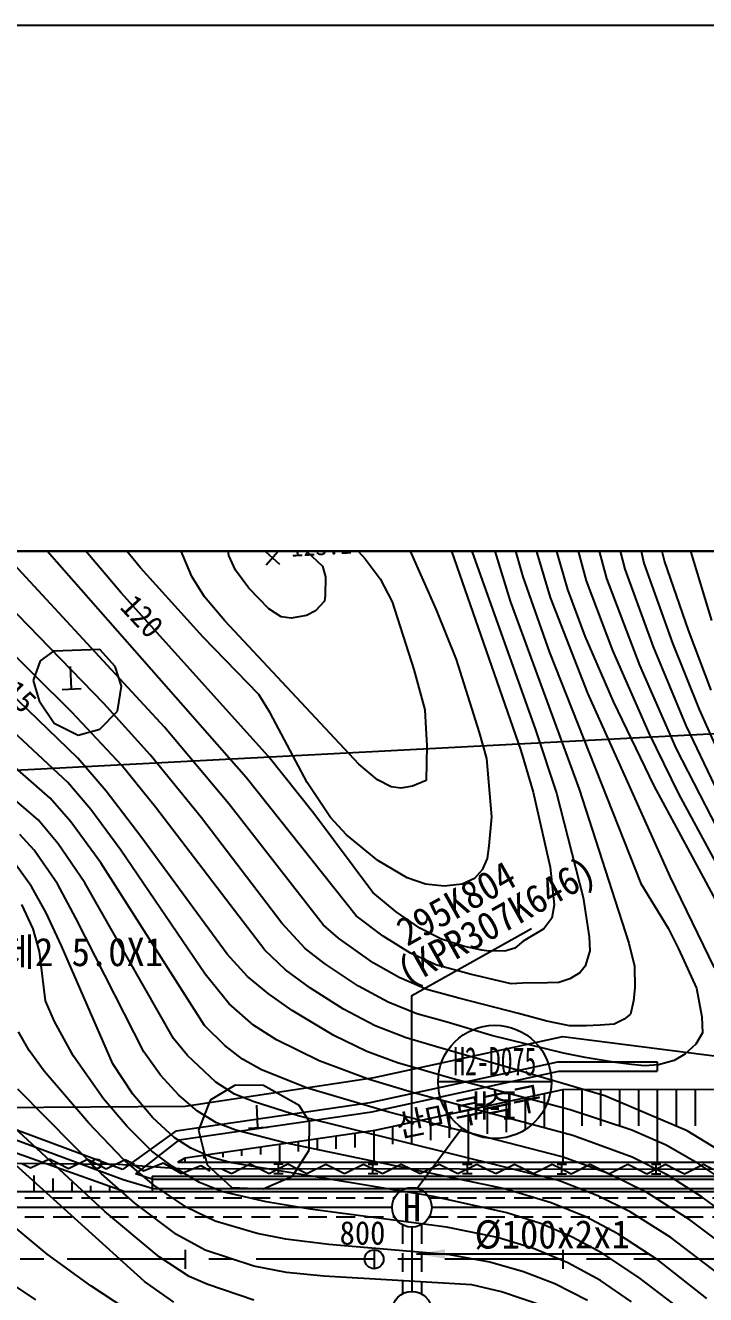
# Model space of a CAD drawing. Header units: millimetres. Extents: x 13158 to 13954, y 1103 to 1809.
# Drawn here: x 13304.7 to 13376.8, y 1484.6 to 1619.1 of the extents above; entities that cross this region are included whole.
import ezdxf
from ezdxf.enums import TextEntityAlignment as Align
from ezdxf.xclip import XClip

# ---------------------------------------------------------------- set-up
doc = ezdxf.new("R2010")
doc.units = ezdxf.units.MM
doc.header["$LTSCALE"] = 10
doc.header["$MEASUREMENT"] = 0
doc.header["$XCLIPFRAME"] = 2
doc.linetypes.add('CENTER', pattern=[2, 1.25, -0.25, 0.25, -0.25])
doc.linetypes.add('HIDDEN', pattern=[0.375, 0.25, -0.125])
for name, color, linetype in [('TN-MANH', 4, 'Continuous'), ('TZ-BASE', 253, 'Continuous'), ('TZ-CABL', 4, 'Continuous')]:
    doc.layers.add(name, color=color, linetype=linetype)
doc.layers.add('TX-PAPR', color=2, linetype='Continuous', plot=False)
doc.styles.add('GR', font='GulimChe.ttf')
doc.styles.add('HANA', font='GulimChe.ttf')
doc.styles.get("Standard").update_dxf_attribs({"font": 'GulimChe.ttf'})
doc.linetypes.add('ZIGZAG', pattern='A,0.0001,-0.2,[131,ltypeshp.shx,S=0.2,R=0,X=-0.2,Y=0],-0.4,[131,ltypeshp.shx,S=0.2,R=180,X=0.2,Y=0],-0.2', length=0.8001)
doc.dimstyles.get("Standard").update_dxf_attribs({"dimtxt": 0.18, "dimasz": 0.18, "dimexe": 0.18, "dimexo": 0.0625, "dimgap": 0.09, "dimtad": 0, "dimtih": 1, "dimtoh": 1, "dimdec": 4, "dimzin": 0, "dimdsep": 46, "dimtxsty": 'Standard', "dimcen": 0.09, "dimadec": 0, "dimazin": 0, "dimtfac": 1, "dimtdec": 4, "dimtofl": 0, "dimtmove": 0, "dimatfit": 3, "dimfxl": 0, "dimtolj": 1, "dimtzin": 0, "dimarcsym": 0})

# ---------------------------------------------------------------- blocks, each defined once
blk = doc.blocks.new('JD-SGKLSNK8SGJS87')
at = {"layer": 'TZ-BASE'}
for p, q in [((113.72, 89.21, 116), (117.24, 74.84, 116)), ((111.36, 87.31, 117), (115.77, 72.29, 117)), ((118.16, 80.74, 115), (119.32, 74.96, 115)), ((108.97, 78.92, 119), (117.09, 56.07, 119)), ((111.62, 78.71, 118), (114.42, 69.71, 118)), ((127.33, 79.11, 111), (128.59, 73.73, 111)), ((129.55, 78.85, 110), (130.75, 73.87, 110)), ((73.17, 70.63, 120), (67.69, 77.1, 120)), ((95.94, 77.6, 122), (99.06, 74.19, 122)), ((107.48, 77.05, 120), (115.53, 53.89, 120)), ((123.35, 76.9, 113), (124.62, 72.11, 113)), ((125.37, 77.86, 112), (126.55, 73.11, 112)), ((86.45, 51.03, 119), (64.3, 76.21, 119)), ((75.24, 73.24, 121), (73.23, 75.73, 121)), ((84.63, 74.55, 123), (84.42, 75.85, 123)), ((91.42, 76.33, 123), (94.52, 73.41, 123)), ((103.07, 76.64, 121), (106.59, 68.79, 121)), ((121.24, 76.44, 114), (122.45, 71.88, 114)), ((77.79, 56.38, 118), (60.48, 75.1, 118)), ((80.71, 72.34, 122), (79.51, 75.12, 122)), ((85.32, 73, 123), (84.63, 74.55, 123)), ((88.49, 74.98, 123.09), (89.98, 73.64, 123.09)), ((88.56, 73.57, 123.09), (89.9, 75.06, 123.09)), ((99.06, 74.19, 122), (100.66, 72.07, 122)), ((117.24, 74.84, 116), (118.66, 70.09, 116)), ((119.32, 74.96, 115), (120.48, 70.94, 115)), ((133.46, 75.13, 109), (135.75, 67.67, 109)), ((81.89, 65.89, 121), (75.24, 73.24, 121)), ((86.72, 71.09, 123), (85.32, 73, 123)), ((94.52, 73.41, 123), (94.85, 72.28, 123)), ((126.55, 73.11, 112), (129.55, 64.88, 112)), ((128.59, 73.73, 111), (131.61, 65.27, 111)), ((130.75, 73.87, 110), (133.28, 66.63, 110)), ((82.04, 70.19, 122), (80.71, 72.34, 122)), ((94.85, 72.28, 123), (94.8, 70.33, 123)), ((100.66, 72.07, 122), (101.91, 69.65, 122)), ((115.77, 72.29, 117), (118.58, 64.27, 117)), ((122.45, 71.88, 114), (125.26, 64.48, 114)), ((124.62, 72.11, 113), (128.11, 62.95, 113)), ((71.38, 58.88, 117), (59.8, 70.77, 117)), ((88.77, 53.28, 120), (73.17, 70.63, 120)), ((84.18, 67.64, 122), (82.04, 70.19, 122)), ((88.84, 68.9, 123), (86.72, 71.09, 123)), ((94.8, 70.33, 123), (94.75, 69.71, 123)), ((118.66, 70.09, 116), (122.59, 59.97, 116)), ((120.48, 70.94, 115), (122.34, 66, 115)), ((90.15, 68.04, 123), (88.84, 68.9, 123)), ((93.78, 68.69, 123), (92.84, 68.2, 123)), ((94.75, 69.71, 123), (93.78, 68.69, 123)), ((101.91, 69.65, 122), (104.21, 62.49, 122)), ((106.59, 68.79, 121), (108.68, 63.52, 121)), ((114.42, 69.71, 118), (121.74, 49.81, 118)), ((98.4, 52.45, 122), (84.18, 67.64, 122)), ((91.21, 67.92, 123), (90.15, 68.04, 123)), ((92.84, 68.2, 123), (91.21, 67.92, 123)), ((67.99, 57.96, 116), (59.46, 66.37, 116)), ((87.78, 59.82, 121), (81.89, 65.89, 121)), ((122.34, 66, 115), (125.32, 59.09, 115)), ((133.28, 66.63, 110), (135.67, 60.29, 110)), ((70.95, 64.61, 117.9), (66.04, 64.41, 117.9)), ((72.58, 62.79, 117.9), (70.95, 64.61, 117.9)), ((129.55, 64.88, 112), (133.03, 56.53, 112)), ((131.61, 65.27, 111), (134.42, 58.23, 111)), ((0, 48.59), (280, 63.21)), ((64.62, 63.38, 117.9), (63.88, 61.31, 117.9)), ((66.04, 64.41, 117.9), (64.62, 63.38, 117.9)), ((108.68, 63.52, 121), (111.12, 55.8, 121)), ((118.58, 64.27, 117), (128.27, 39.81, 117)), ((125.26, 64.48, 114), (129.12, 55.72, 114)), ((67.96, 60.41, 118.04), (67.83, 62.81, 118.04)), ((73.25, 60.71, 117.9), (72.58, 62.79, 117.9)), ((104.21, 62.49, 122), (105.39, 58.19, 122)), ((128.11, 62.95, 113), (132.01, 54.08, 113)), ((63.88, 61.31, 117.9), (64.51, 59.17, 117.9)), ((72.83, 58.06, 117.9), (73.25, 60.71, 117.9)), ((68.62, 53.09, 115), (61.27, 60.19, 115)), ((64.51, 59.17, 117.9), (66.1, 56.78, 117.9)), ((66.96, 60.36, 118.04), (68.96, 60.46, 118.04)), ((89, 57.87, 121), (87.78, 59.82, 121)), ((122.59, 59.97, 116), (131.33, 40.56, 116)), ((73.27, 52.3, 116), (67.99, 57.96, 116)), ((70.96, 56.14, 117.9), (72.83, 58.06, 117.9)), ((76.29, 53.45, 117), (71.38, 58.88, 117)), ((92.92, 50.49, 121), (89, 57.87, 121)), ((105.39, 58.19, 122), (105.49, 56.21, 122)), ((125.32, 59.09, 115), (129.64, 50.15, 115)), ((134.42, 58.23, 111), (137.31, 51.86, 111)), ((67.55, 50.51, 114), (60.14, 57.38, 114)), ((66.1, 56.78, 117.9), (68.64, 55.52, 117.9)), ((133.03, 56.53, 112), (136.08, 50.12, 112)), ((68.64, 55.52, 117.9), (70.96, 56.14, 117.9)), ((84.62, 48.23, 118), (77.79, 56.38, 118)), ((105.49, 56.21, 122), (105.59, 54.43, 122)), ((111.12, 55.8, 121), (111.9, 53.04, 121)), ((117.09, 56.07, 119), (119.33, 49.37, 119)), ((129.12, 55.72, 114), (132.24, 49.32, 114)), ((65.68, 48.85, 113), (59.09, 54.6, 113)), ((105.59, 54.43, 122), (105.53, 50.71, 122)), ((115.53, 53.89, 120), (116.86, 49.48, 120)), ((132.01, 54.08, 113), (136.95, 44.48, 113)), ((71.63, 49.6, 115), (68.62, 53.09, 115)), ((81.73, 46.75, 117), (76.29, 53.45, 117)), ((93.61, 47.23, 120), (88.77, 53.28, 120)), ((100.37, 50.79, 122), (98.4, 52.45, 122)), ((111.9, 53.04, 121), (112.42, 46.87, 121)), ((76.83, 47.89, 116), (73.27, 52.3, 116)), ((64.43, 46.56, 112), (59.46, 50.78, 112)), ((70.01, 47.64, 114), (67.55, 50.51, 114)), ((98.1, 36.39, 119), (86.45, 51.03, 119)), ((95.38, 46.8, 121), (92.92, 50.49, 121)), ((101.8, 50.06, 122), (100.37, 50.79, 122)), ((102.83, 49.92, 122), (101.8, 50.06, 122)), ((104.06, 50.1, 122), (102.83, 49.92, 122)), ((105.53, 50.71, 122), (104.06, 50.1, 122)), ((121.74, 49.81, 118), (125.2, 39.06, 118)), ((129.64, 50.15, 115), (134.4, 41.31, 115)), ((67.88, 46.35, 113), (65.68, 48.85, 113)), ((75.28, 44.78, 115), (71.63, 49.6, 115)), ((116.86, 49.48, 120), (118.66, 41.53, 120)), ((119.33, 49.37, 119), (122.14, 38.31, 119)), ((132.24, 49.32, 114), (139.09, 36.64, 114)), ((73.19, 43.34, 114), (70.01, 47.64, 114)), ((88.41, 32.76, 116), (76.83, 47.89, 116)), ((94.6, 35.41, 118), (84.62, 48.23, 118)), ((99.88, 38.85, 120), (93.61, 47.23, 120)), ((66.55, 44.01, 112), (64.43, 46.56, 112)), ((71.05, 41.98, 113), (67.88, 46.35, 113)), ((90.21, 35.6, 117), (81.73, 46.75, 117)), ((97.07, 44.97, 121), (95.38, 46.8, 121)), ((112.42, 46.87, 121), (112.16, 43.81, 121)), ((63.98, 43.32, 111), (62.48, 45, 111)), ((84.43, 32.33, 115), (75.28, 44.78, 115)), ((100.4, 42.24, 121), (97.07, 44.97, 121)), ((66.46, 39.76, 111), (63.98, 43.32, 111)), ((69.35, 39.86, 112), (66.55, 44.01, 112)), ((82.12, 30.2, 114), (73.19, 43.34, 114)), ((112.16, 43.81, 121), (111.98, 42.47, 121)), ((63.72, 39.5, 110), (61.98, 41.88, 110)), ((82.02, 24.76, 113), (71.05, 41.98, 113)), ((103.5, 40.39, 121), (100.4, 42.24, 121)), ((111.98, 42.47, 121), (111.44, 41.26, 121)), ((105.45, 39.73, 121), (103.5, 40.39, 121)), ((110.62, 40.34, 121), (109.33, 39.73, 121)), ((111.44, 41.26, 121), (110.62, 40.34, 121)), ((118.66, 41.53, 120), (119.07, 37.56, 120)), ((131.33, 40.56, 116), (136.02, 30.88, 116)), ((134.4, 41.31, 115), (137.68, 35.23, 115)), ((65.28, 36.7, 110), (63.72, 39.5, 110)), ((68.41, 36.13, 111), (66.46, 39.76, 111)), ((78.74, 23.38, 112), (69.35, 39.86, 112)), ((107.42, 39.53, 121), (105.45, 39.73, 121)), ((109.33, 39.73, 121), (107.42, 39.53, 121)), ((125.2, 39.06, 118), (126.97, 33.48, 118)), ((128.27, 39.81, 117), (131.15, 35.08, 117)), ((102.34, 36.8, 120), (99.88, 38.85, 120)), ((122.14, 38.31, 119), (122.78, 34.15, 119)), ((63.9, 35.02, 109), (62.67, 37.59, 109)), ((66.89, 33.2, 110), (65.28, 36.7, 110)), ((100.97, 34.21, 119), (98.1, 36.39, 119)), ((104.86, 35.07, 120), (102.34, 36.8, 120)), ((119.07, 37.56, 120), (118.82, 36.12, 120)), ((64.55, 32.59, 109), (63.9, 35.02, 109)), ((75.61, 21.98, 111), (68.41, 36.13, 111)), ((92.71, 32.91, 117), (90.21, 35.6, 117)), ((96.22, 34.01, 118), (94.6, 35.41, 118)), ((107.14, 33.91, 120), (104.86, 35.07, 120)), ((117.99, 34.99, 120), (115.8, 33.68, 120)), ((118.82, 36.12, 120), (117.99, 34.99, 120)), ((131.15, 35.08, 117), (132.25, 32.87, 117)), ((99.91, 31.4, 118), (96.22, 34.01, 118)), ((103.85, 32.41, 119), (100.97, 34.21, 119)), ((109.59, 33.12, 120), (107.14, 33.91, 120)), ((115.8, 33.68, 120), (114.92, 32.96, 120)), ((122.78, 34.15, 119), (122.86, 32.67, 119)), ((65.21, 27.38, 109), (64.55, 32.59, 109)), ((72.34, 20.69, 110), (66.89, 33.2, 110)), ((86.6, 29.97, 115), (84.43, 32.33, 115)), ((90.61, 30.66, 116), (88.41, 32.76, 116)), ((94.76, 31.34, 117), (92.71, 32.91, 117)), ((106.53, 31.19, 119), (103.85, 32.41, 119)), ((111.41, 32.76, 120), (109.59, 33.12, 120)), ((111.9, 32.66, 120), (111.41, 32.76, 120)), ((113.84, 32.62, 120), (111.9, 32.66, 120)), ((114.92, 32.96, 120), (113.84, 32.62, 120)), ((122.86, 32.67, 119), (122.35, 31.06, 119)), ((126.97, 33.48, 118), (127.6, 31.04, 118)), ((132.25, 32.87, 117), (134.15, 28.71, 117)), ((98.34, 28.94, 117), (94.76, 31.34, 117)), ((102.67, 29.83, 118), (99.91, 31.4, 118)), ((110.18, 30.2, 119), (106.53, 31.19, 119)), ((122.35, 31.06, 119), (121.79, 30.34, 119)), ((127.6, 31.04, 118), (127.62, 28.76, 118)), ((84.65, 27.07, 114), (82.12, 30.2, 114)), ((88.79, 28.14, 115), (86.6, 29.97, 115)), ((93.25, 28.72, 116), (90.61, 30.66, 116)), ((105.6, 28.57, 118), (102.67, 29.83, 118)), ((114.53, 29.17, 119), (110.18, 30.2, 119)), ((120.74, 29.69, 119), (119.57, 29.33, 119)), ((121.79, 30.34, 119), (120.74, 29.69, 119)), ((96.77, 26.49, 116), (93.25, 28.72, 116)), ((101.49, 27.24, 117), (98.34, 28.94, 117)), ((108.96, 27.65, 118), (105.6, 28.57, 118)), ((115.71, 29.23, 119), (114.53, 29.17, 119)), ((118.38, 29.27, 119), (115.71, 29.23, 119)), ((119.57, 29.33, 119), (118.38, 29.27, 119)), ((127.62, 28.76, 118), (127.49, 27.37, 118)), ((134.15, 28.71, 117), (134.71, 25.67, 117)), ((66.14, 25.18, 109), (65.21, 27.38, 109)), ((87.24, 24.81, 114), (84.65, 27.07, 114)), ((91.32, 26.36, 115), (88.79, 28.14, 115)), ((104.54, 25.99, 117), (101.49, 27.24, 117)), ((115.29, 26.04, 118), (108.96, 27.65, 118)), ((127.49, 27.37, 118), (127.17, 25.97, 118)), ((95.75, 23.69, 115), (91.32, 26.36, 115)), ((100.13, 24.74, 116), (96.77, 26.49, 116)), ((107.74, 25.1, 117), (104.54, 25.99, 117)), ((118.3, 25.21, 118), (115.29, 26.04, 118)), ((127.17, 25.97, 118), (126.5, 25.44, 118)), ((134.71, 25.67, 117), (134.8, 23.99, 117)), ((68.17, 21.51, 109), (66.14, 25.18, 109)), ((84.19, 22.65, 113), (82.02, 24.76, 113)), ((89.67, 23.23, 114), (87.24, 24.81, 114)), ((103.41, 23.44, 116), (100.13, 24.74, 116)), ((112.44, 23.71, 117), (107.74, 25.1, 117)), ((120.7, 24.74, 118), (118.3, 25.21, 118)), ((122.48, 24.73, 118), (120.7, 24.74, 118)), ((123.96, 24.81, 118), (122.48, 24.73, 118)), ((125.44, 24.89, 118), (123.96, 24.81, 118)), ((126.5, 25.44, 118), (125.44, 24.89, 118)), ((63.45, 22.12, 108), (62.32, 24.1, 108)), ((80.22, 21.57, 112), (78.74, 23.38, 112)), ((94.17, 21.02, 114), (89.67, 23.23, 114)), ((99.23, 22, 115), (95.75, 23.69, 115)), ((100, 19.26), (120, 23.61)), ((100, 19.26), (120, 23.61)), ((106.51, 22.55, 116), (103.41, 23.44, 116)), ((120.06, 21.84, 117), (112.44, 23.71, 117)), ((120, 23.61), (140, 21.02)), ((120, 23.61), (140, 21.02)), ((134.8, 23.99, 117), (134.07, 22.77, 117)), ((65.04, 19.94, 108), (63.45, 22.12, 108)), ((77.36, 19.49, 111), (75.61, 21.98, 111)), ((83.24, 18.75, 112), (80.22, 21.57, 112)), ((86.07, 21.19, 113), (84.19, 22.65, 113)), ((102.47, 20.8, 115), (99.23, 22, 115)), ((114.7, 20.17, 116), (106.51, 22.55, 116)), ((122.36, 21.36, 117), (120.06, 21.84, 117)), ((132.93, 21.72, 117), (131.78, 21.06, 117)), ((134.07, 22.77, 117), (132.93, 21.72, 117)), ((71.35, 16.99, 109), (68.17, 21.51, 109)), ((74.46, 17.48, 110), (72.34, 20.69, 110)), ((88.08, 20.08, 113), (86.07, 21.19, 113)), ((99.48, 19.04, 114), (94.17, 21.02, 114)), ((99.59, 16.62), (119.47, 20.93)), ((105.29, 19.99, 115), (102.47, 20.8, 115)), ((124.45, 17.31, 116), (114.7, 20.17, 116)), ((119.47, 20.93), (129.99, 20.92)), ((125.56, 20.84, 117), (122.36, 21.36, 117)), ((127.25, 20.63, 117), (125.56, 20.84, 117)), ((128.64, 20.5, 117), (127.25, 20.63, 117)), ((130.12, 20.58, 117), (128.64, 20.5, 117)), ((129.99, 20.92), (129.99, 19.92)), ((131.78, 21.06, 117), (130.12, 20.58, 117)), ((69.77, 14.4, 108), (65.04, 19.94, 108)), ((79.3, 17.39, 111), (77.36, 19.49, 111)), ((80, 16.2), (100, 19.26)), ((80, 16.2), (100, 19.26)), ((92.96, 18.13, 113), (88.08, 20.08, 113)), ((104.06, 17.65, 114), (99.48, 19.04, 114)), ((99.77, 15.63), (119.58, 19.93)), ((108.23, 19.16, 115), (105.29, 19.99, 115)), ((120.78, 15.82, 115), (108.23, 19.16, 115)), ((119.58, 19.93), (129.99, 19.92)), ((71.14, 9.04, 107), (62.26, 18.02, 107)), ((85.28, 18.44, 111.62), (82.65, 16.85, 111.62)), ((85.23, 17.49, 112), (83.24, 18.75, 112)), ((87.29, 16.66, 112), (85.23, 17.49, 112)), ((88.28, 18.4, 111.62), (85.28, 18.44, 111.62)), ((92.07, 16.3, 111.62), (88.28, 18.4, 111.62)), ((101.56, 15.58, 113), (92.96, 18.13, 113)), ((100.12, 13.66), (120, 17.97)), ((121.07, 13.1, 114), (104.06, 17.65, 114)), ((118, 17.54), (118, 13.91)), ((120, 17.97), (140, 18.02)), ((120, 17.97), (120, 10.29)), ((122, 17.98), (122, 14.13)), ((124, 17.98), (124, 14.14)), ((126, 17.99), (126, 14.14)), ((128, 17.99), (128, 14.14)), ((130, 18), (130, 10.29)), ((132, 18), (132, 14.15)), ((134, 18.01), (134, 14.15)), ((71.49, 5.07, 106), (58.78, 16.8, 106)), ((60, 16.08), (80, 16.2)), ((60, 16.08), (80, 16.2)), ((73.83, 14.06, 109), (71.35, 16.99, 109)), ((76.56, 14.99, 110), (74.46, 17.48, 110)), ((79.02, 13.62), (99.59, 16.62)), ((81.3, 15.68, 111), (79.3, 17.39, 111)), ((82.65, 16.85, 111.62), (81.4, 13.68, 111.62)), ((91.97, 15.18, 112), (87.29, 16.66, 112)), ((87.7, 13.94, 111.76), (87.58, 16.33, 111.76)), ((93.16, 14.56, 111.62), (92.07, 16.3, 111.62)), ((112, 13.28), (112, 16.26)), ((114, 16.67), (114, 13.48)), ((116, 17.1), (116, 13.7)), ((133.16, 13.61, 116), (124.45, 17.31, 116)), ((73.42, 8.41), (54.8, 15.31)), ((73.36, 9.5), (55.66, 16.06)), ((78.82, 12.9, 110), (76.56, 14.99, 110)), ((79.35, 12.66), (99.77, 15.63)), ((83.29, 14.46, 111), (81.3, 15.68, 111)), ((119.52, 8.36, 112), (91.97, 15.18, 112)), ((119.92, 10.86, 113), (101.56, 15.58, 113)), ((106, 12.63), (106, 14.97)), ((108, 12.85), (108, 15.4)), ((110, 10.29), (110, 15.83)), ((127.3, 13.68, 115), (120.78, 15.82, 115)), ((73.46, 10.57, 108), (69.77, 14.4, 108)), ((79.02, 13.62), (73.36, 9.5)), ((76.47, 11.46, 109), (73.83, 14.06, 109)), ((80, 10.73), (100.12, 13.66)), ((81.4, 13.68, 111.62), (82.32, 9.99, 111.62)), ((85.34, 13.66, 111), (83.29, 14.46, 111)), ((90.53, 12.35, 111), (85.34, 13.66, 111)), ((86.7, 13.88, 111.76), (88.7, 13.99, 111.76)), ((93.14, 11.54, 111.62), (93.16, 14.56, 111.62)), ((100, 10.29), (100, 13.69)), ((102, 12.2), (102, 14.12)), ((104, 12.42), (104, 14.55)), ((130.94, 12.08, 115), (127.3, 13.68, 115)), ((141.65, 8.41, 116), (133.16, 13.61, 116)), ((79.35, 12.66), (74.72, 9.06)), ((80.58, 11.76, 110), (78.82, 12.9, 110)), ((90, 10.29), (90, 12.21)), ((113.84, 7.45, 111), (90.53, 12.35, 111)), ((92, 11.4), (92, 12.51)), ((94, 11.55), (94, 12.8)), ((96, 11.69), (96, 13.1)), ((98, 11.84), (98, 13.39)), ((127.33, 10.8, 114), (121.07, 13.1, 114)), ((61.68, 11.4), (73.61, 7.19)), ((78.65, 9.81, 109), (76.47, 11.46, 109)), ((82.82, 10.77, 110), (80.58, 11.76, 110)), ((82, 10.66), (82, 11.03)), ((84.89, 10.22, 110), (82.82, 10.77, 110)), ((84, 10.81), (84, 11.32)), ((86, 10.95), (86, 11.62)), ((88, 11.1), (88, 11.91)), ((91.35, 8.8, 111.62), (93.14, 11.54, 111.62)), ((124.8, 9.07, 113), (119.92, 10.86, 113)), ((131.12, 8.89, 114), (127.33, 10.8, 114)), ((134.45, 10.09, 115), (130.94, 12.08, 115)), ((75.67, -2.34, 105), (61.61, 10.37, 105)), ((62.62, 10.18), (63.62, 9.67)), ((63.62, 9.67), (65.63, 10.65)), ((65.63, 10.65), (66.62, 10.14)), ((66.62, 10.14), (67.62, 9.63)), ((67.62, 9.63), (69.63, 10.61)), ((69.63, 10.61), (70.62, 10.1)), ((70.62, 10.1), (71.62, 9.59)), ((71.62, 9.59), (73.63, 10.57)), ((76.66, 7.86, 108), (73.46, 10.57, 108)), ((73.63, 10.57), (74.62, 10.07)), ((74.62, 9.95), (75.58, 9.38)), ((75.58, 9.38), (77.65, 10.23)), ((77.65, 10.23), (78.61, 9.66)), ((78.61, 9.66), (79.57, 9.09)), ((81.52, 8.13, 109), (78.65, 9.81, 109)), ((79.21, 10.29), (80, 10.73)), ((79.21, 10.29), (112.53, 10.29)), ((79.57, 9.09), (81.64, 9.94)), ((80, 10.29), (80, 10.73)), ((81.64, 9.94), (82.6, 9.37)), ((82.32, 9.99, 111.62), (84.94, 7.6, 111.62)), ((84.88, 9.06), (83.88, 9.56)), ((86.88, 10.06), (84.88, 9.06)), ((88.04, 9.67, 110), (84.89, 10.22, 110)), ((87.88, 9.56), (86.88, 10.06)), ((88.88, 9.06), (87.88, 9.56)), ((106.31, 6.64, 110), (88.04, 9.67, 110)), ((90.88, 10.06), (88.88, 9.06)), ((90.38, 10.06), (89.38, 10.06)), ((89.88, 9.06), (89.88, 10.06)), ((91.88, 9.56), (90.88, 10.06)), ((92.88, 9.06), (91.88, 9.56)), ((94.88, 10.05), (92.88, 9.06)), ((95.88, 9.55), (94.88, 10.05)), ((96.88, 9.05), (95.88, 9.55)), ((98.88, 10.05), (96.88, 9.05)), ((99.88, 9.55), (98.88, 10.05)), ((100.38, 10.05), (99.38, 10.05)), ((99.88, 9.05), (99.88, 10.05)), ((100.88, 9.05), (99.88, 9.55)), ((102.88, 10.05), (100.88, 9.05)), ((103.88, 9.55), (102.88, 10.05)), ((104.88, 9.05), (103.88, 9.55)), ((106.88, 10.04), (104.88, 9.05)), ((107.88, 9.54), (106.88, 10.04)), ((106.96, 10.29), (229.64, 10.3)), ((108.88, 9.04), (107.88, 9.54)), ((110.88, 10.04), (108.88, 9.04)), ((110.38, 10.04), (109.38, 10.04)), ((109.88, 9.04), (109.88, 10.04)), ((111.88, 9.54), (110.88, 10.04)), ((112.88, 9.04), (111.88, 9.54)), ((114.88, 10.04), (112.88, 9.04)), ((115.88, 9.54), (114.88, 10.04)), ((116.88, 9.04), (115.88, 9.54)), ((118.88, 10.03), (116.88, 9.04)), ((119.88, 9.53), (118.88, 10.03)), ((120.38, 10.03), (119.38, 10.03)), ((119.88, 9.03), (119.88, 10.03)), ((120.88, 9.03), (119.88, 9.53)), ((122.88, 10.03), (120.88, 9.03)), ((123.88, 9.53), (122.88, 10.03)), ((124.88, 9.03), (123.88, 9.53)), ((126.88, 10.03), (124.88, 9.03)), ((127.88, 9.53), (126.88, 10.03)), ((128.88, 9.03), (127.88, 9.53)), ((130.88, 10.02), (128.88, 9.03)), ((130.38, 10.02), (129.38, 10.03)), ((129.88, 9.03), (129.88, 10.03)), ((131.88, 9.52), (130.88, 10.02)), ((132.88, 9.02), (131.88, 9.52)), ((134.88, 10.02), (132.88, 9.02)), ((138.96, 7.02, 115), (134.45, 10.09, 115)), ((135.88, 9.52), (134.88, 10.02)), ((64, 7.19), (64, 8.87)), ((66, 7.19), (66, 8.56)), ((68, 7.19), (68, 8.16)), ((74.67, 5.94, 107), (71.14, 9.04, 107)), ((76.5, 7.49), (73.42, 8.41)), ((76.5, 8.49), (74.72, 9.06)), ((76.5, 8.79), (76.5, 7.19)), ((76.5, 8.79), (112.53, 8.79)), ((76.5, 8.49), (112.53, 8.49)), ((83.98, 7.15, 109), (81.52, 8.13, 109)), ((88.26, 7.47, 111.62), (91.35, 8.8, 111.62)), ((90.38, 9.06), (89.38, 9.06)), ((100.38, 9.05), (99.38, 9.05)), ((106.96, 8.79), (234.05, 8.8)), ((106.96, 8.49), (234.05, 8.5)), ((110.38, 9.04), (109.38, 9.04)), ((120.38, 9.03), (119.38, 9.03)), ((123.7, 6.73, 112), (119.52, 8.36, 112)), ((128.89, 7.08, 113), (124.8, 9.07, 113)), ((130.38, 9.02), (129.38, 9.03)), ((134.76, 6.59, 114), (131.12, 8.89, 114)), ((0, 7.18), (280, 7.19)), ((70, 7.19), (70, 7.78)), ((72, 7.19), (72, 7.79)), ((73.61, 7.19), (112.53, 7.19)), ((76.5, 7.49), (112.53, 7.49)), ((80.17, 5.47, 108), (76.66, 7.86, 108)), ((88.55, 6.08, 109), (83.98, 7.15, 109)), ((84.94, 7.6, 111.62), (88.26, 7.47, 111.62)), ((106.96, 7.49), (234.05, 7.5)), ((112.53, 7.49), (234.05, 7.5)), ((118.75, 5.99, 111), (113.84, 7.45, 111)), ((127.13, 5.02, 112), (123.7, 6.73, 112)), ((133.46, 4.18, 113), (128.89, 7.08, 113)), ((79.08, 2.61, 107), (74.67, 5.94, 107)), ((83.16, 4.02, 108), (80.17, 5.47, 108)), ((93.24, 5.29, 109), (88.55, 6.08, 109)), ((114.06, 4.93, 110), (106.31, 6.64, 110)), ((122.43, 4.48, 111), (118.75, 5.99, 111)), ((139.57, 3.05, 114), (134.76, 6.59, 114)), ((77.25, 0.24, 106), (71.49, 5.07, 106)), ((107.66, 3.41, 109), (93.24, 5.29, 109)), ((117.73, 3.75, 110), (114.06, 4.93, 110)), ((125.83, 2.7, 111), (122.43, 4.48, 111)), ((131.42, 2.29, 112), (127.13, 5.02, 112)), ((138.51, 0.36, 113), (133.46, 4.18, 113)), ((65.38, 0.53, 104), (61.56, 3.7, 104)), ((87.62, 2.74, 108), (83.16, 4.02, 108)), ((90.65, 2.14, 108), (87.62, 2.74, 108)), ((113.08, 2.32, 109), (107.66, 3.41, 109)), ((120.97, 2.35, 110), (117.73, 3.75, 110)), ((130.09, -0.1, 111), (125.83, 2.7, 111)), ((82.09, 0.96, 107), (79.08, 2.61, 107)), ((95.2, 1.58, 108), (90.65, 2.14, 108)), ((108.03, 0.48, 108), (95.2, 1.58, 108)), ((116.88, 1.14, 109), (113.08, 2.32, 109)), ((124.16, 0.63, 110), (120.97, 2.35, 110)), ((136.5, -1.56, 112), (131.42, 2.29, 112)), ((69.98, -2.82, 104), (65.38, 0.53, 104)), ((80.42, -1.81, 106), (77.25, 0.24, 106)), ((80, 1), (80, -1)), ((87.25, -0.73, 107), (82.09, 0.96, 107)), ((100, 1), (100, -1)), ((112.26, -0.3, 108), (108.03, 0.48, 108)), ((120.53, -0.39, 109), (116.88, 1.14, 109)), ((120, 1), (120, -1)), ((128.05, -1.95, 110), (124.16, 0.63, 110)), ((90.72, -1.41, 107), (87.25, -0.73, 107)), ((115.83, -1.34, 108), (112.26, -0.3, 108)), ((119.14, -2.62, 108), (115.83, -1.34, 108)), ((123.97, -2.25, 109), (120.53, -0.39, 109)), ((135.26, -4.15, 111), (130.09, -0.1, 111)), ((64.18, -4.3, 103), (60.96, -2.15, 103)), ((78.77, -4.55, 105), (75.67, -2.34, 105)), ((82.38, -2.66, 106), (80.42, -1.81, 106)), ((87.27, -4.32, 106), (82.38, -2.66, 106)), ((94.67, -1.78, 107), (90.72, -1.41, 107)), ((110.36, -2.71, 107), (94.67, -1.78, 107)), ((122.59, -4.36, 108), (119.14, -2.62, 108)), ((127.28, -4.52, 109), (123.97, -2.25, 109)), ((132.51, -5.34, 110), (128.05, -1.95, 110)), ((76.82, -7.29, 104), (69.98, -2.82, 104)), ((113.51, -3.45, 107), (110.36, -2.71, 107)), ((118.08, -5.01, 107), (113.51, -3.45, 107))]:
    blk.add_line(p, q, dxfattribs=at)
at = {"layer": 'TZ-BASE', "ltscale": 0.2}
for p, q in [((61.64, 10.19), (72.89, 10.08)), ((72.89, 10.08), (79.88, 9.57)), ((229.14, 9.44), (79.88, 9.57))]:
    blk.add_line(p, q, dxfattribs=at)
at = {"layer": 'TZ-BASE', "linetype": 'CENTER', "flags": 128}
blk.add_lwpolyline([(700, 0), (280, 0), (0, 0)], dxfattribs=at)
at = {"layer": 'TZ-BASE'}
for centre, radius in [((70.62, 10.1), 0.5), ((100, 0), 1)]:
    blk.add_circle(centre, radius, dxfattribs=at)
at = {"layer": 'TZ-BASE', "style": 'HANA'}
for s, height, rotation, p in [('123.1', 2, 2.9892, (91.23, 74.42, 123.09)), ('120', 2.4, 313.1018, (72.97, 69, 120)), ('115', 2.4, 315.1854, (59.48, 60.95, 115)), ('B(함)현내제2 5.0X1', 3, 0.0025, (43.21, 31.05)), ('산마루측구', 2.5, 11.7135, (102.61, 12.86)), ('800', 2.5, 359.9999, (96.35, 1.54))]:
    blk.add_text(s, height=height, rotation=rotation, dxfattribs=at).set_placement(p)

msp = doc.modelspace()

# ---------------------------------------------------------------- linework, layer by layer
at = {"layer": 'TN-MANH'}
for centre in [(13345.67, 1493.84), (13345.68, 1482.84)]:
    msp.add_circle(centre, 2.1, dxfattribs=at)
at = {"layer": 'TX-PAPR'}
msp.add_lwpolyline([(13157.89, 1103.05), (13953.89, 1103.05), (13953.89, 1619.05), (13157.89, 1619.05)], close=True, dxfattribs=at)
at = {"layer": 'TX-PAPR', "flags": 128}
msp.add_lwpolyline([(13941.67, 1413.34), (13241.67, 1413.34), (13241.67, 1563.34), (13941.67, 1563.34)], close=True, dxfattribs=at)
at = {"layer": 'TZ-BASE'}
for p, q in [((13360.45, 1507.13), (13348.45, 1507.13)), ((13346.25, 1495.86), (13350.98, 1502.23))]:
    msp.add_line(p, q, dxfattribs=at)
at = {"layer": 'TZ-BASE', "flags": 128}
msp.add_lwpolyline([(13345.67, 1500.59), (13345.67, 1516.29), (13358.33, 1523.38)], dxfattribs=at)
at = {"layer": 'TZ-BASE'}
msp.add_circle((13354.45, 1507.13), 6, dxfattribs=at)
at = {"layer": 'TZ-CABL', "linetype": 'HIDDEN', "ltscale": 0.8}
for points in [[(13241.67, 1494.84), (13343.83, 1494.84)], [(13241.67, 1493.84), (13343.57, 1493.84)], [(13347.52, 1494.84), (13493.83, 1494.84)], [(13347.77, 1493.84), (13493.57, 1493.84)], [(13241.67, 1492.84), (13343.83, 1492.84)], [(13347.52, 1492.84), (13493.83, 1492.84)], [(13344.68, 1491.99), (13344.68, 1484.69)], [(13346.68, 1491.99), (13346.68, 1484.69)]]:
    msp.add_lwpolyline(points, dxfattribs=at)
at = {"layer": 'TZ-CABL', "linetype": 'ZIGZAG', "ltscale": 0.5}
for points in [[(13241.67, 1493.84), (13343.57, 1493.84)], [(13347.77, 1493.84), (13493.57, 1493.84)], [(13345.68, 1491.74), (13345.68, 1484.94)]]:
    msp.add_lwpolyline(points, dxfattribs=at)

# ---------------------------------------------------------------- block references
at = {"layer": 'TZ-BASE'}
ref = msp.add_blockref('JD-SGKLSNK8SGJS87', (13241.67, 1488.34), dxfattribs=at)
XClip(ref).set_block_clipping_path([(0, -75), (699.9999999994, 75)])

# ---------------------------------------------------------------- texts
at = {"layer": 'TN-MANH', "linetype": 'ByBlock', "style": 'GR'}
msp.add_text('H', height=3, rotation=359.9999, dxfattribs=at).set_placement((13345.67, 1493.84), align=Align.MIDDLE)
at = {"layer": 'TZ-BASE', "style": 'GR'}
for s, p in [('295K804', (13345.17, 1521.43)), ('(KPR307K646)', (13345.17, 1517.15))]:
    msp.add_text(s, height=3, rotation=29.2386, dxfattribs=at).set_placement(p)
for s, width, p in [('H2-D075', 0.65, (13354.45, 1509.29)), ('H-I', 0.8, (13354.45, 1504.63))]:
    msp.add_text(s, height=3, rotation=359.9999, dxfattribs=dict(at, width=width)).set_placement(p, align=Align.MIDDLE)
at = {"layer": 'TZ-BASE'}
msp.add_text('Ø100x2x1', height=3, rotation=0.0517, dxfattribs=at).set_placement((13360.53, 1490.98), align=Align.MIDDLE)

# ---------------------------------------------------------------- leaders
msp.add_leader([(13346.17, 1488.9), (13370.83, 1488.9)], dimstyle='Standard', override={"dimtxt": 3, "dimasz": 3, "dimexe": 2, "dimexo": 3, "dimgap": 1, "dimtad": 0, "dimtih": 0, "dimcen": 1, "dimaunit": 1, "dimadec": 8, "dimtix": 1, "dimtofl": 1, "dimtmove": 2, "dimtvp": 2}, dxfattribs=at)

doc.saveas('drawing.dxf')
